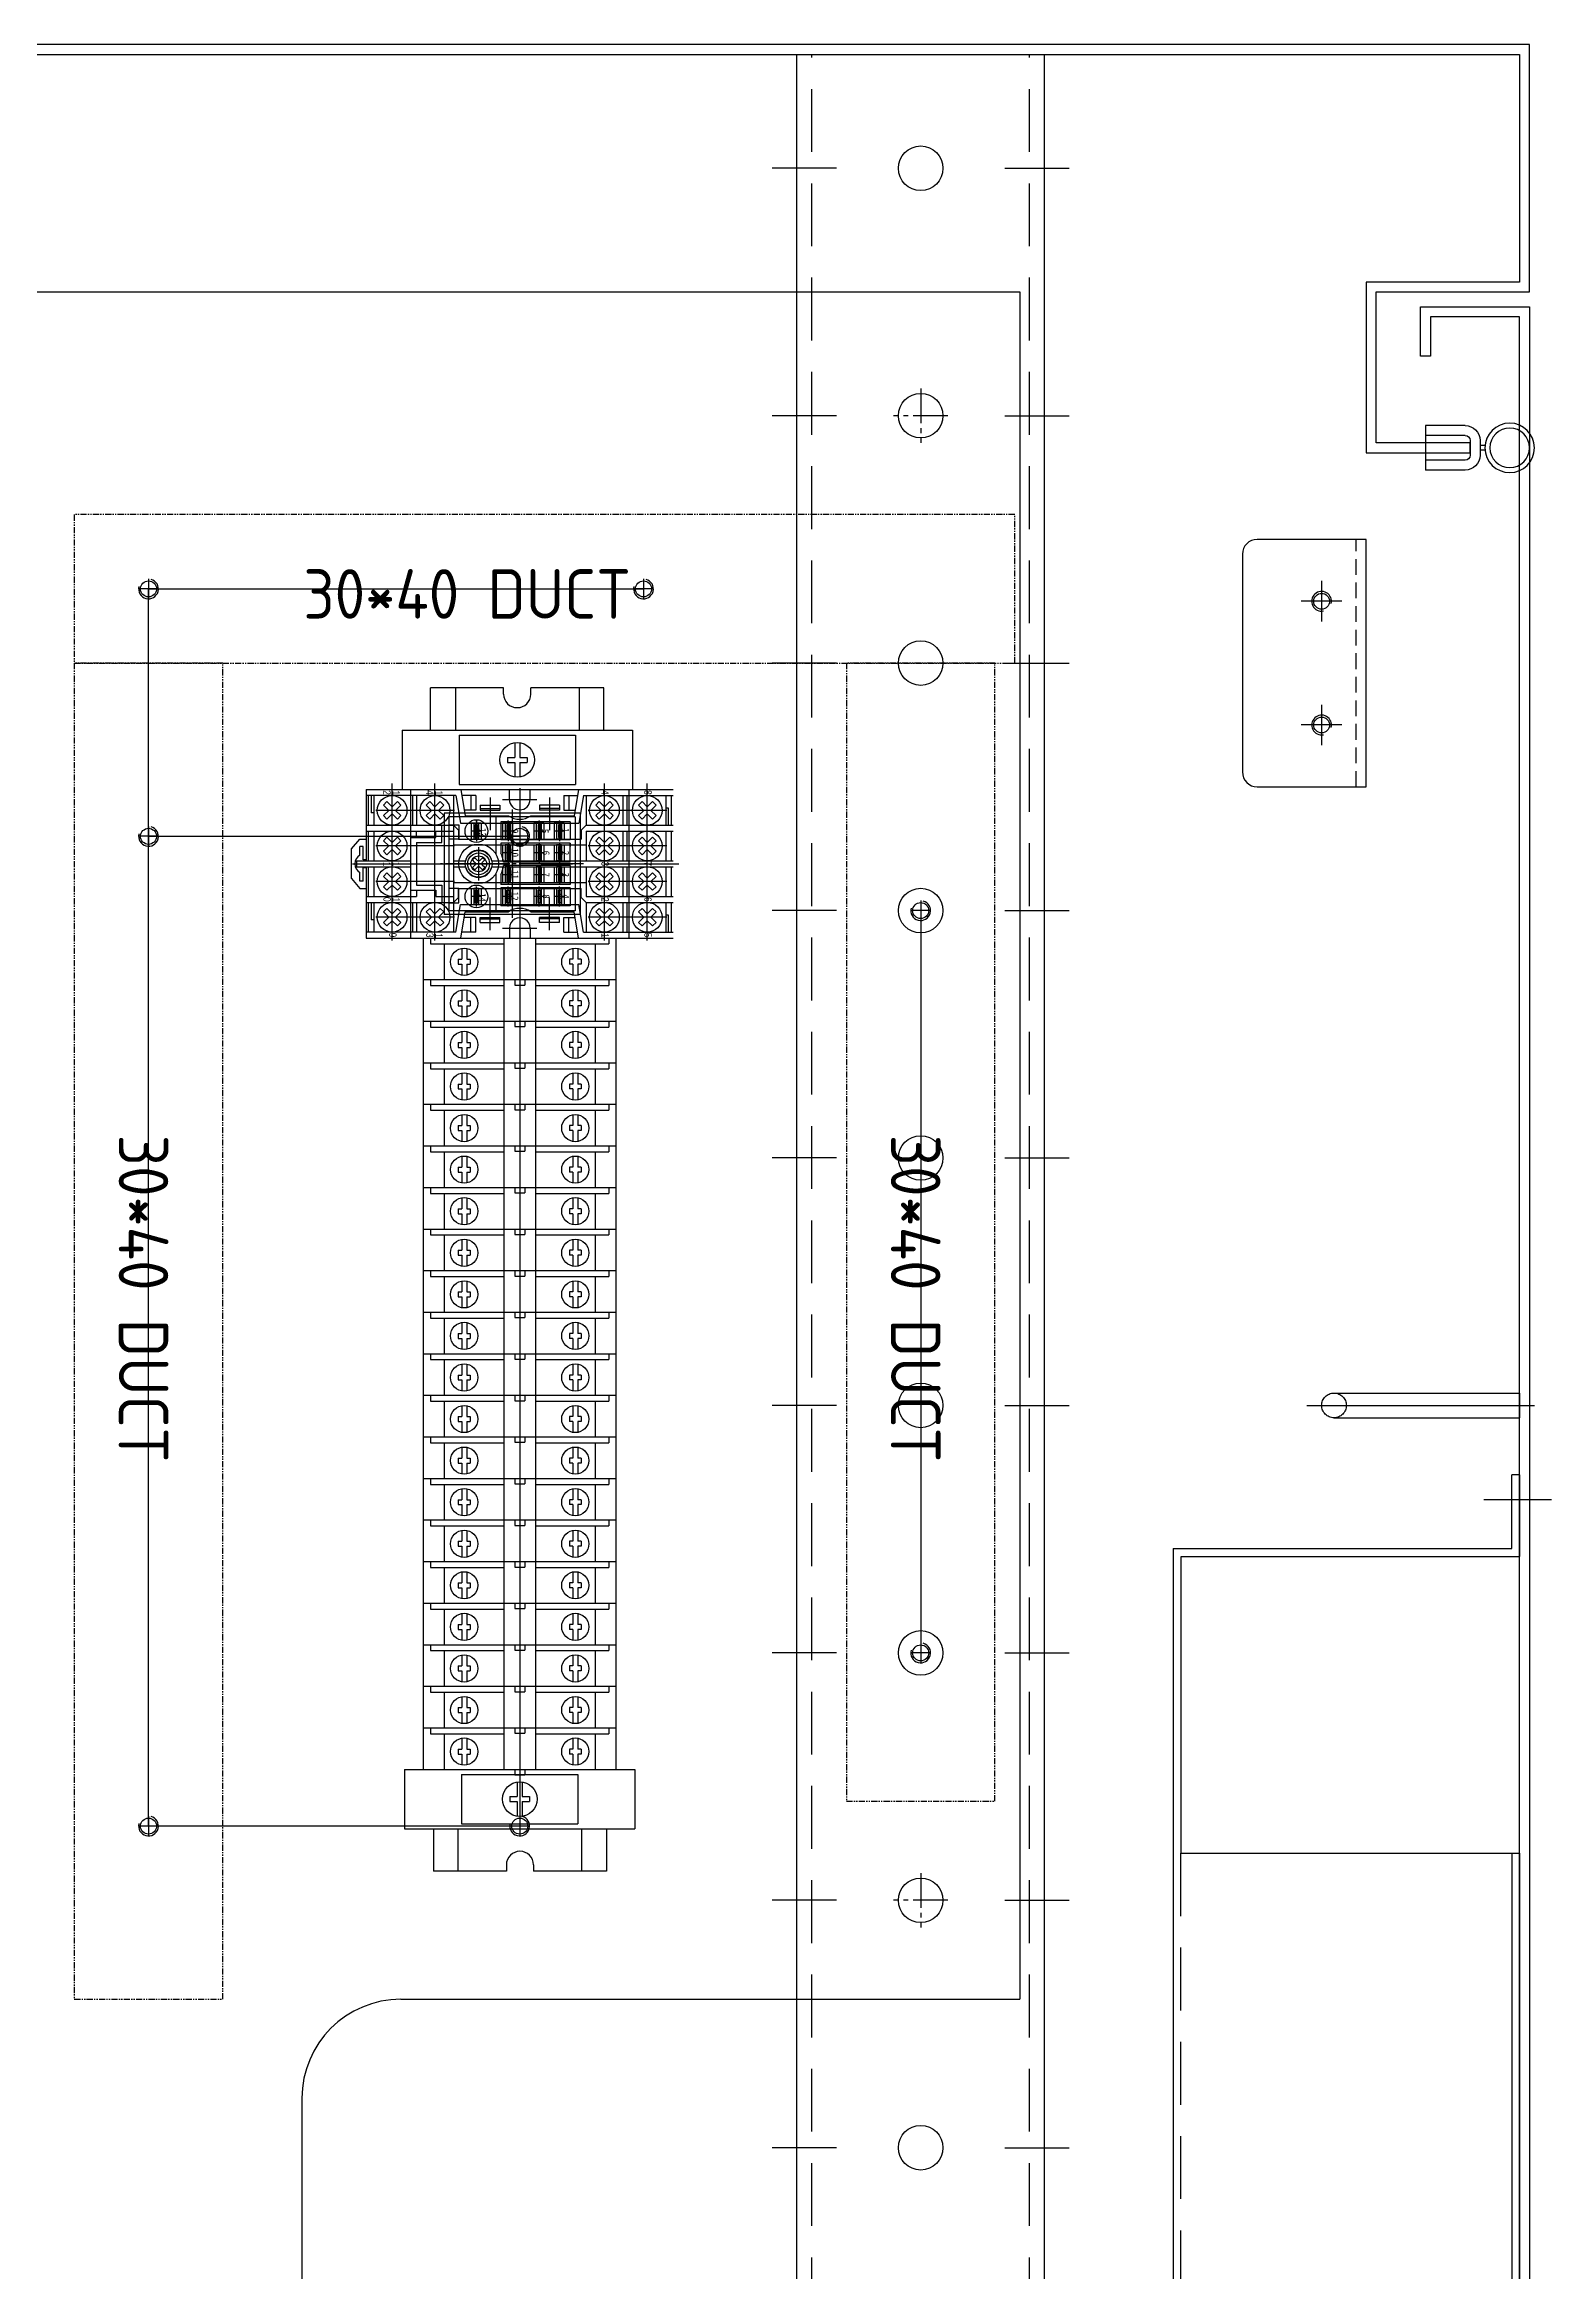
# Model space of a CAD drawing. Header units: millimetres. Extents: x 24815 to 37444, y -10619 to 6020.
# Drawn here: x 34997.9 to 35302.4, y 472 to 922 of the extents above; entities that cross this region are included whole.
import ezdxf

# ---------------------------------------------------------------- set-up
doc = ezdxf.new("R2010")
doc.units = ezdxf.units.MM
for name, pattern in [('CENT', [14.9, 13, -0.6, 0.7, -0.6]), ('CENTER', [50.8, 31.75, -6.35, 6.35, -6.35]), ('CENTER1', [10, 7, -1, 1, -1]), ('HIDDEN', [9.525, 6.35, -3.175]), ('HIDDEN2', [4.7625, 3.175, -1.5875]), ('HIDDENX2', [19.05, 12.7, -6.35]), ('PHANTOM', [2.5, 1.25, -0.25, 0.25, -0.25, 0.25, -0.25])]:
    doc.linetypes.add(name, pattern=pattern)
for name, color, linetype in [('$AUDIT_BAD_LAYER2', 7, 'Continuous'), ('3', 3, 'Continuous'), ('CEN', 1, 'CENTER'), ('CENT', 1, 'CENT'), ('CENTER', 1, 'CENTER'), ('DWG', 7, 'Continuous'), ('H', 2, 'HIDDEN'), ('HIDDEN', 2, 'HIDDEN'), ('THIN', 3, 'Continuous')]:
    doc.layers.add(name, color=color, linetype=linetype)
doc.layers.add('case', color=3, linetype='Continuous', lineweight=30)
doc.styles.get("Standard").update_dxf_attribs({"font": 'ISOCP.SHX', "bigfont": 'WHGTXT.SHX'})
doc.styles.add('STYLE2', font='', dxfattribs={"height": 1.8})
doc.styles.add('SWISSB', font='swiss.ttf', dxfattribs={"width": 0.8, "height": 2.5})
doc.styles.get('STYLE2').set_extended_font_data('BatangChe')

# ---------------------------------------------------------------- blocks, each defined once
blk = doc.blocks.new('87erfasdfasdfasdfasdfsdaf')
at = {"color": 140}
for p, q in [((-12215.28, 14062.53), (-12215.28, 14958.53)), ((-12165.28, 14958.53), (-12215.28, 14958.53)), ((-12165.28, 14062.53), (-12165.28, 14958.53))]:
    blk.add_line(p, q, dxfattribs=at)
at = {"color": 2, "linetype": 'HIDDENX2'}
for p, q in [((-12212.28, 14062.53), (-12212.28, 14958.53)), ((-12168.28, 14062.53), (-12168.28, 14958.53))]:
    blk.add_line(p, q, dxfattribs=at)
at = {"color": 1}
for p, q in [((-12207.28, 14935.53), (-12220.28, 14935.53)), ((-12173.28, 14935.53), (-12160.28, 14935.53)), ((-12207.28, 14885.53), (-12220.28, 14885.53)), ((-12207.28, 14885.53), (-12220.28, 14885.53)), ((-12173.28, 14885.53), (-12160.28, 14885.53)), ((-12173.28, 14885.53), (-12160.28, 14885.53)), ((-12207.28, 14835.53), (-12220.28, 14835.53)), ((-12173.28, 14835.53), (-12160.28, 14835.53)), ((-12207.28, 14785.53), (-12220.28, 14785.53)), ((-12173.28, 14785.53), (-12160.28, 14785.53)), ((-12207.28, 14735.53), (-12220.28, 14735.53)), ((-12207.28, 14735.53), (-12220.28, 14735.53)), ((-12173.28, 14735.53), (-12160.28, 14735.53)), ((-12173.28, 14735.53), (-12160.28, 14735.53)), ((-12207.28, 14685.53), (-12220.28, 14685.53)), ((-12173.28, 14685.53), (-12160.28, 14685.53)), ((-12207.28, 14635.53), (-12220.28, 14635.53)), ((-12173.28, 14635.53), (-12160.28, 14635.53)), ((-12207.28, 14585.53), (-12220.28, 14585.53)), ((-12207.28, 14585.53), (-12220.28, 14585.53)), ((-12173.28, 14585.53), (-12160.28, 14585.53)), ((-12173.28, 14585.53), (-12160.28, 14585.53)), ((-12207.28, 14535.53), (-12220.28, 14535.53)), ((-12173.28, 14535.53), (-12160.28, 14535.53))]:
    blk.add_line(p, q, dxfattribs=at)
blk = doc.blocks.new('ASDHREWHREJJJ')
for p, q in [((14491.89, -8468.07), (14488.89, -8468.07)), ((14489.89, -8467.05), (14489.89, -8468.07)), ((14490.89, -8467.05), (14490.89, -8468.07)), ((14485.89, -8471.07), (14485.89, -8479.07)), ((14487.89, -8471.07), (14487.89, -8479.07)), ((14491.89, -8470.07), (14488.89, -8470.07)), ((14492.89, -8471.07), (14492.89, -8479.07)), ((14494.89, -8471.07), (14494.89, -8479.07)), ((14494.89, -8479.07), (14485.89, -8479.07))]:
    blk.add_line(p, q)
for radius in [5, 4]:
    blk.add_circle((14490.39, -8462.07), radius)
for centre, radius, start, end in [((14488.89, -8471.07), 3, 90, 180), ((14491.89, -8471.07), 3, 0, 90), ((14488.89, -8471.07), 1, 90, 180), ((14491.89, -8471.07), 1, 0, 90)]:
    blk.add_arc(centre, radius, start, end)
blk = doc.blocks.new('qaeF')
at = {"color": 1}
for p, q in [((-15334.65, -13868.96), (-15356.65, -13868.96)), ((-15334.65, -13918.96), (-15334.65, -13868.96)), ((-15359.65, -13871.96), (-15359.65, -13915.96)), ((-15356.65, -13918.96), (-15334.65, -13918.96))]:
    blk.add_line(p, q, dxfattribs=at)
at = {"color": 2, "linetype": 'HIDDEN2'}
blk.add_line((-15336.65, -13918.96), (-15336.65, -13868.96), dxfattribs=at)
at = {"color": 3}
for centre in [(-15343.65, -13881.46), (-15343.65, -13906.46)]:
    blk.add_circle(centre, 1.6, dxfattribs=at)
at = {"color": 1}
for centre, start, end in [((-15356.65, -13871.96), 90, 180), ((-15356.65, -13915.96), 180, 270)]:
    blk.add_arc(centre, 3, start, end, dxfattribs=at)
for centre in [(-15343.65, -13881.46), (-15343.65, -13906.46)]:
    blk.add_arc(centre, 2, 346.2842, 280.6462)
at = {"layer": 'CENTER', "linetype": 'CENTER', "ltscale": 3}
for p, q in [((-15343.65, -13877.36), (-15343.65, -13885.56)), ((-15339.55, -13881.46), (-15347.75, -13881.46)), ((-15343.65, -13902.36), (-15343.65, -13910.56)), ((-15339.55, -13906.46), (-15347.75, -13906.46))]:
    blk.add_line(p, q, dxfattribs=at)
blk = doc.blocks.new('A$C517E5183')
at = {"color": 3}
for points in [[(-622, 850), (-622, 830), (-620, 830), (-620, 852), (-648, 852), (-648, 898), (-2, 898), (-2, 852), (-33, 852), (-33, 817.5), (-12, 817.5), (-12, 819.5), (-31, 819.5), (-31, 850), (0, 850), (0, 900), (-650, 900), (-650, 850)], [(-2, 55), (-2, 845), (-20, 845), (-20, 837), (-22, 837), (-22, 847), (0, 847), (0, 53), (-22, 53), (-22, 63), (-20, 63), (-20, 55)]]:
    blk.add_lwpolyline(points, close=True, dxfattribs=at)
at = {"color": 140}
for centre in [(-123, 875), (-123, 825), (-123, 775), (-123, 725), (-123, 675), (-123, 625), (-123, 575), (-123, 525), (-123, 475)]:
    blk.add_circle(centre, 4.5, dxfattribs=at)
at = {"layer": '3'}
blk.add_line((-2, 627.5), (-2, 622.5), dxfattribs=at)
at = {"layer": 'CENTER', "ltscale": 10}
blk.add_line((-45, 625), (1, 625), dxfattribs=at)
at = {"layer": 'H', "color": 2, "ltscale": 10}
for p, q in [((-39.5, 627.5), (-2, 627.5)), ((-39.5, 622.5), (-2, 622.5))]:
    blk.add_line(p, q, dxfattribs=at)
blk.add_circle((-39.5, 625), 2.5, dxfattribs=at)
at = {"xscale": -1}
blk.add_blockref('87erfasdfasdfasdfasdfsdaf', (-12313.28, -14060.53), dxfattribs=at)
at = {"color": 4, "xscale": -1, "rotation": 270}
blk.add_blockref('ASDHREWHREJJJ', (8458.07, -13671.89), dxfattribs=at)
blk.add_blockref('qaeF', (15301.65, 14668.96))
blk = doc.blocks.new('A$C66CA7B45')
at = {"color": 4}
for p, q in [((-1.6, -9.9), (-1.6, 5)), ((0, 5), (-1.6, 5)), ((0, 5), (0, -11.5)), ((-70, -9.9), (-70, -440.1)), ((-70, -9.9), (-1.6, -9.9)), ((-68.4, -11.5), (-45, -11.5)), ((-68.4, -71.5), (-68.4, -11.5)), ((-45, -11.5), (0, -11.5)), ((-68.4, -71.5), (0, -71.5)), ((-1.6, -71.5), (-1.6, -378.5)), ((0, -71.5), (0, -378.5))]:
    blk.add_line(p, q, dxfattribs=at)
at = {"layer": 'CENTER', "color": 1, "linetype": 'CENTER'}
blk.add_line((-7.23, 0), (6.43, 0), dxfattribs=at)
at = {"layer": 'HIDDEN', "color": 2, "linetype": 'HIDDENX2'}
blk.add_line((-68.5, -71.5), (-68.5, -438.5), dxfattribs=at)
blk = doc.blocks.new('A$C77A8269D')
at = {"color": 2}
for p, q in [((4.99, -12.2), (4.99, 15.3)), ((25.49, 15.3), (4.99, 15.3)), ((25.49, -12.2), (25.49, 15.3)), ((25.49, -12.2), (4.99, -12.2))]:
    blk.add_line(p, q, dxfattribs=at)
at = {"color": 1}
for p, q in [((5.74, -11.2), (5.74, 14.3)), ((24.74, 14.3), (5.74, 14.3)), ((7.34, 14.3), (7.34, 12.3)), ((10.24, 12.3), (10.24, 14.3)), ((20.24, 12.3), (20.24, 14.3)), ((23.14, 14.3), (23.14, 12.3)), ((24.74, -11.2), (24.74, 14.3)), ((7.34, 12.3), (10.24, 12.3)), ((7.34, 8.5), (7.34, 9)), ((7.34, 9), (9.94, 9)), ((8.64, 7.8), (8.64, 9.7)), ((9.94, 9), (9.94, 8.5)), ((14.03, 9.06), (14.48, 9.52)), ((14.51, 8.58), (14.03, 9.06)), ((14.96, 9.04), (14.48, 9.52)), ((15.53, 9.04), (16.01, 9.52)), ((15.98, 8.58), (16.46, 9.06)), ((16.46, 9.06), (16.01, 9.52)), ((23.14, 12.3), (20.24, 12.3)), ((23.14, 9), (20.54, 9)), ((20.54, 9), (20.54, 8.5)), ((21.84, 7.8), (21.84, 9.7)), ((23.14, 8.5), (23.14, 9)), ((13.31, 4.8), (5.74, 4.8)), ((6.64, 8.75), (10.64, 8.75)), ((9.94, 8.5), (7.34, 8.5)), ((14.03, 7.54), (14.51, 8.02)), ((14.48, 7.08), (14.03, 7.54)), ((14.48, 7.08), (14.96, 7.56)), ((16.01, 7.08), (15.53, 7.56)), ((16.46, 7.54), (15.98, 8.02)), ((16.01, 7.08), (16.46, 7.54)), ((24.74, 4.8), (17.18, 4.8)), ((23.84, 8.75), (19.84, 8.75)), ((20.54, 8.5), (23.14, 8.5)), ((6.64, 2.35), (10.64, 2.35)), ((6.74, -10.2), (6.74, 3.8)), ((10.39, 3.8), (6.74, 3.8)), ((7.34, 2.6), (9.94, 2.6)), ((7.34, 2.1), (7.34, 2.6)), ((9.94, 2.1), (7.34, 2.1)), ((8.24, 2.1), (8.24, 2.6)), ((8.64, 1.4), (8.64, 3.3)), ((9.04, 2.1), (9.04, 2.6)), ((9.94, 2.6), (9.94, 2.1)), ((10.39, -10.2), (10.39, 3.8)), ((15.04, 2.35), (11.04, 2.35)), ((11.09, -10.2), (11.09, 3.8)), ((13.06, 3.8), (11.09, 3.8)), ((14.34, 2.6), (11.74, 2.6)), ((11.74, 2.6), (11.74, 2.1)), ((11.74, 2.1), (14.34, 2.1)), ((12.64, 2.1), (12.64, 2.6)), ((13.04, 1.4), (13.04, 3.3)), ((13.44, 2.1), (13.44, 2.6)), ((14.34, 2.1), (14.34, 2.6)), ((14.89, -10.2), (14.89, 3.31)), ((19.44, 2.35), (15.44, 2.35)), ((15.59, -10.2), (15.59, 3.31)), ((16.14, 2.6), (16.14, 2.1)), ((18.74, 2.6), (16.14, 2.6)), ((16.14, 2.1), (18.74, 2.1)), ((17.04, 2.1), (17.04, 2.6)), ((19.39, 3.8), (17.42, 3.8)), ((17.44, 1.4), (17.44, 3.3)), ((17.84, 2.1), (17.84, 2.6)), ((18.74, 2.1), (18.74, 2.6)), ((19.39, -10.2), (19.39, 3.8)), ((23.84, 2.35), (19.84, 2.35)), ((23.74, 3.8), (20.09, 3.8)), ((20.09, -10.2), (20.09, 3.8)), ((23.14, 2.6), (20.54, 2.6)), ((20.54, 2.6), (20.54, 2.1)), ((20.54, 2.1), (23.14, 2.1)), ((21.44, 2.1), (21.44, 2.6)), ((21.84, 1.4), (21.84, 3.3)), ((22.24, 2.1), (22.24, 2.6)), ((23.14, 2.1), (23.14, 2.6)), ((23.74, -10.2), (23.74, 3.8)), ((6.64, -3.95), (10.64, -3.95)), ((7.34, -4.2), (7.34, -3.7)), ((7.34, -3.7), (9.94, -3.7)), ((9.94, -4.2), (7.34, -4.2)), ((8.24, -4.2), (8.24, -3.7)), ((8.64, -4.9), (8.64, -3)), ((9.04, -4.2), (9.04, -3.7)), ((9.94, -3.7), (9.94, -4.2)), ((15.04, -3.95), (11.04, -3.95)), ((14.34, -3.7), (11.74, -3.7)), ((11.74, -3.7), (11.74, -4.2)), ((11.74, -4.2), (14.34, -4.2)), ((12.64, -4.2), (12.64, -3.7)), ((13.04, -4.9), (13.04, -3)), ((13.44, -4.2), (13.44, -3.7)), ((14.34, -4.2), (14.34, -3.7)), ((19.44, -3.95), (15.44, -3.95)), ((16.14, -3.7), (16.14, -4.2)), ((18.74, -3.7), (16.14, -3.7)), ((16.14, -4.2), (18.74, -4.2)), ((17.04, -4.2), (17.04, -3.7)), ((17.44, -4.9), (17.44, -3)), ((17.84, -4.2), (17.84, -3.7)), ((18.74, -4.2), (18.74, -3.7)), ((23.84, -3.95), (19.84, -3.95)), ((23.14, -3.7), (20.54, -3.7)), ((20.54, -3.7), (20.54, -4.2)), ((20.54, -4.2), (23.14, -4.2)), ((21.44, -4.2), (21.44, -3.7)), ((21.84, -4.9), (21.84, -3)), ((22.24, -4.2), (22.24, -3.7)), ((23.14, -4.2), (23.14, -3.7)), ((6.64, -8.05), (10.64, -8.05)), ((7.34, -7.8), (9.94, -7.8)), ((7.34, -8.3), (7.34, -7.8)), ((9.94, -8.3), (7.34, -8.3)), ((8.24, -8.3), (8.24, -7.8)), ((8.64, -9), (8.64, -7.1)), ((9.04, -8.3), (9.04, -7.8)), ((9.94, -7.8), (9.94, -8.3)), ((15.04, -8.05), (11.04, -8.05)), ((14.34, -7.8), (11.74, -7.8)), ((11.74, -7.8), (11.74, -8.3)), ((11.74, -8.3), (14.34, -8.3)), ((12.64, -8.3), (12.64, -7.8)), ((13.04, -9), (13.04, -7.1)), ((13.44, -8.3), (13.44, -7.8)), ((14.34, -8.3), (14.34, -7.8)), ((19.44, -8.05), (15.44, -8.05)), ((16.14, -7.8), (16.14, -8.3)), ((18.74, -7.8), (16.14, -7.8)), ((16.14, -8.3), (18.74, -8.3)), ((17.04, -8.3), (17.04, -7.8)), ((17.44, -9), (17.44, -7.1)), ((17.84, -8.3), (17.84, -7.8)), ((18.74, -8.3), (18.74, -7.8)), ((23.84, -8.05), (19.84, -8.05)), ((23.14, -7.8), (20.54, -7.8)), ((20.54, -7.8), (20.54, -8.3)), ((20.54, -8.3), (23.14, -8.3)), ((21.44, -8.3), (21.44, -7.8)), ((21.84, -9), (21.84, -7.1)), ((22.24, -8.3), (22.24, -7.8)), ((23.14, -8.3), (23.14, -7.8)), ((24.74, -11.2), (5.74, -11.2)), ((10.39, -10.2), (6.74, -10.2)), ((14.89, -10.2), (11.09, -10.2)), ((15.59, -10.2), (19.39, -10.2)), ((19.39, -10.2), (18.74, -10.2)), ((23.74, -10.2), (20.09, -10.2))]:
    blk.add_line(p, q, dxfattribs=at)
for centre, radius in [((8.64, 8.75), 2.3), ((15.24, 8.3), 4), ((15.24, 8.3), 2.7), ((15.24, 8.3), 2.2), ((21.84, 8.75), 2.3)]:
    blk.add_circle(centre, radius, dxfattribs=at)
for centre, radius, start, end in [((15.24, 9.32), 0.4, 225, 315), ((14.23, 8.3), 0.4, 315, 45), ((15.24, 7.28), 0.4, 45, 135), ((16.26, 8.3), 0.4, 135, 225), ((15.24, 8.3), 5, 244.1581, 265.986), ((15.24, 8.3), 5, 274.014, 295.8419)]:
    blk.add_arc(centre, radius, start, end, dxfattribs=at)
for p in [(23.84, 8.75), (23.84, 8.75), (23.84, 2.35), (23.84, 2.35), (23.84, -3.95), (23.84, -3.95), (23.84, -8.05)]:
    blk.add_point(p, dxfattribs=at)
at = {"layer": 'CEN'}
for p, q in [((15.24, 33.79), (15.24, -32.12)), ((-0.24, 25.78), (31.48, 25.78)), ((-0.24, 17.12), (31.48, 17.12)), ((1.83, 6), (8.44, 6)), ((18.6, 8.3), (11.89, 8.3)), ((28.66, 6), (22.05, 6)), ((30.49, 0), (0, 0)), ((2.24, 3.47), (2.24, -3.47)), ((28.24, 3.47), (28.24, -3.47)), ((1.83, -6), (8.44, -6)), ((28.66, -6), (22.05, -6)), ((-0.24, -17.12), (31.48, -17.12)), ((-0.24, -25.77), (31.48, -25.77))]:
    blk.add_line(p, q, dxfattribs=at)
at = {"layer": 'CEN', "ltscale": 0.5}
for p, q in [((4.44, 13.2), (4.44, 31.05)), ((11.64, 13.2), (11.64, 31.05)), ((18.84, 13.2), (18.84, 31.05)), ((26.04, 13.2), (26.04, 31.05)), ((4.44, -29.7), (4.44, -11.85)), ((11.64, -29.7), (11.64, -11.85)), ((18.84, -29.7), (18.84, -11.85)), ((26.04, -29.7), (26.04, -11.85))]:
    blk.add_line(p, q, dxfattribs=at)
at = {"layer": 'CENT'}
for p, q in [((15.24, -12.9), (15.24, 16)), ((26.19, 1.55), (4.29, 1.55))]:
    blk.add_line(p, q, dxfattribs=at)
at = {"layer": 'Defpoints', "color": 0, "linetype": 'ByBlock'}
blk.add_point((24.69, 15.3), dxfattribs=at)
at = {"layer": 'DWG', "color": 7}
for p, q in [((12.24, 34), (10.24, 32.3)), ((10.24, 32.3), (10.24, 31)), ((11.74, 31.6), (11.74, 32.3)), ((11.74, 32.3), (13.51, 32.3)), ((11.74, 31.6), (14.44, 31.6)), ((12.24, 34), (18.24, 34)), ((14.44, 31), (14.44, 31.6)), ((14.64, 33), (14.64, 22.05)), ((15.84, 33), (14.64, 33)), ((15.84, 33), (15.84, 22.05)), ((16.04, 31.6), (18.74, 31.6)), ((16.04, 31), (16.04, 31.6)), ((16.98, 32.3), (18.74, 32.3)), ((18.24, 34), (20.24, 32.3)), ((18.74, 31.6), (18.74, 32.3)), ((20.24, 32.3), (20.24, 31)), ((0.24, 31), (0.24, 2.1)), ((14.64, 31), (0.24, 31)), ((1.44, 12.91), (1.44, 31)), ((7.44, 30.6), (1.44, 30.6)), ((7.44, 29.5), (1.44, 29.5)), ((3.38, 27.54), (2.68, 26.84)), ((3.38, 27.54), (4.44, 26.48)), ((7.44, 30), (3.94, 30)), ((3.94, 29.5), (3.94, 30)), ((5.5, 27.54), (4.44, 26.48)), ((5.5, 27.54), (6.21, 26.84)), ((7.44, 31), (7.44, 13.4)), ((8.64, 31), (8.64, 20.85)), ((14.64, 30.6), (8.64, 30.6)), ((14.64, 29.5), (8.64, 29.5)), ((10.58, 27.54), (9.88, 26.84)), ((10.58, 27.54), (11.64, 26.48)), ((12.7, 27.54), (11.64, 26.48)), ((12.7, 27.54), (13.41, 26.84)), ((30.24, 31), (15.84, 31)), ((21.84, 30.6), (15.84, 30.6)), ((21.84, 29.5), (15.84, 29.5)), ((17.78, 27.54), (17.08, 26.84)), ((17.78, 27.54), (18.84, 26.48)), ((19.9, 27.54), (18.84, 26.48)), ((19.9, 27.54), (20.61, 26.84)), ((21.84, 31), (21.84, 13.4)), ((23.04, 31), (23.04, 13.4)), ((29.04, 30.6), (23.04, 30.6)), ((29.04, 29.5), (23.04, 29.5)), ((24.98, 27.54), (24.28, 26.84)), ((24.98, 27.54), (26.04, 26.48)), ((25.54, 29.5), (25.54, 30)), ((29.04, 30), (25.54, 30)), ((27.1, 27.54), (26.04, 26.48)), ((27.1, 27.54), (27.81, 26.84)), ((29.04, 12.91), (29.04, 31)), ((30.24, 31), (30.24, 2.1)), ((2.68, 26.84), (3.74, 25.78)), ((3.74, 25.78), (2.68, 24.71)), ((2.68, 24.71), (3.38, 24.01)), ((4.44, 25.07), (3.38, 24.01)), ((4.44, 25.07), (5.5, 24.01)), ((6.21, 26.84), (5.15, 25.78)), ((5.15, 25.78), (6.21, 24.71)), ((6.21, 24.71), (5.5, 24.01)), ((9.88, 26.84), (10.94, 25.78)), ((10.94, 25.78), (9.88, 24.71)), ((9.88, 24.71), (10.58, 24.01)), ((11.64, 25.07), (10.58, 24.01)), ((11.64, 25.07), (12.7, 24.01)), ((13.41, 26.84), (12.35, 25.78)), ((12.35, 25.78), (13.41, 24.71)), ((13.41, 24.71), (12.7, 24.01)), ((17.08, 26.84), (18.14, 25.78)), ((18.14, 25.78), (17.08, 24.71)), ((17.08, 24.71), (17.78, 24.01)), ((18.84, 25.07), (17.78, 24.01)), ((18.84, 25.07), (19.9, 24.01)), ((20.61, 26.84), (19.55, 25.78)), ((19.55, 25.78), (20.61, 24.71)), ((20.61, 24.71), (19.9, 24.01)), ((24.28, 26.84), (25.34, 25.78)), ((25.34, 25.78), (24.28, 24.71)), ((24.28, 24.71), (24.98, 24.01)), ((26.04, 25.07), (24.98, 24.01)), ((26.04, 25.07), (27.1, 24.01)), ((27.81, 26.84), (26.75, 25.78)), ((26.75, 25.78), (27.81, 24.71)), ((27.81, 24.71), (27.1, 24.01)), ((30.24, 22.05), (0.24, 22.05)), ((7.44, 21.65), (1.44, 21.65)), ((7.44, 20.85), (1.44, 20.85)), ((3.38, 18.89), (2.68, 18.19)), ((2.68, 18.19), (3.74, 17.12)), ((3.38, 18.89), (4.44, 17.83)), ((5.5, 18.89), (4.44, 17.83)), ((6.21, 18.19), (5.15, 17.12)), ((5.5, 18.89), (6.21, 18.19)), ((9.94, 20.85), (8.64, 20.85)), ((9.94, 22.05), (9.94, 16.95)), ((19.54, 20.85), (10.94, 20.85)), ((10.94, 20.85), (10.94, 15.75)), ((19.54, 20.85), (19.54, 15.75)), ((20.54, 22.05), (20.54, 16.95)), ((20.54, 20.85), (21.84, 20.85)), ((29.04, 21.65), (23.04, 21.65)), ((29.04, 20.85), (23.04, 20.85)), ((24.98, 18.89), (24.28, 18.19)), ((24.28, 18.19), (25.34, 17.12)), ((24.98, 18.89), (26.04, 17.83)), ((27.1, 18.89), (26.04, 17.83)), ((27.81, 18.19), (26.75, 17.12)), ((27.1, 18.89), (27.81, 18.19)), ((3.74, 17.12), (2.68, 16.06)), ((2.68, 16.06), (3.38, 15.36)), ((4.44, 16.42), (3.38, 15.36)), ((4.44, 16.42), (5.5, 15.36)), ((5.15, 17.12), (6.21, 16.06)), ((6.21, 16.06), (5.5, 15.36)), ((10.94, 15.75), (7.44, 15.75)), ((8.64, 16.95), (8.64, 13.4)), ((9.94, 16.95), (8.64, 16.95)), ((19.54, 15.75), (23.04, 15.75)), ((20.54, 16.95), (21.84, 16.95)), ((25.34, 17.12), (24.28, 16.06)), ((24.28, 16.06), (24.98, 15.36)), ((26.04, 16.42), (24.98, 15.36)), ((26.04, 16.42), (27.1, 15.36)), ((26.75, 17.12), (27.81, 16.06)), ((27.81, 16.06), (27.1, 15.36)), ((0.24, 11.9), (5.54, 11)), ((29.04, 13.4), (1.44, 13.4)), ((1.44, 12.91), (7.04, 11.96)), ((1.44, 8.9), (1.44, 11.7)), ((1.44, 9.9), (4.39, 9.9)), ((4.39, 8.9), (4.39, 11.2)), ((5.54, 11), (5.54, 2.26)), ((7.04, 11.96), (7.04, -11.96)), ((10.24, 9.8), (7.04, 9.8)), ((7.04, 9.8), (7.04, 7.8)), ((10.24, 9.3), (7.04, 9.3)), ((7.04, 8.3), (7.04, 9.3)), ((7.44, 13.4), (8.44, 12.4)), ((8.44, 12.4), (10.24, 12.4)), ((10.24, 12.4), (10.24, -12.4)), ((10.24, 9.8), (10.24, 7.8)), ((10.24, 8.3), (10.24, 9.3)), ((11.44, 13.4), (11.44, -13.4)), ((14.64, 13.4), (14.64, 10.98)), ((15.84, 13.4), (15.84, 10.98)), ((19.04, 13.4), (19.04, -13.4)), ((20.24, 12.4), (20.24, -12.4)), ((22.04, 12.4), (20.24, 12.4)), ((20.24, 9.8), (20.24, 7.8)), ((23.44, 9.8), (20.24, 9.8)), ((20.24, 8.3), (20.24, 9.3)), ((23.44, 9.3), (20.24, 9.3)), ((23.04, 13.4), (22.04, 12.4)), ((29.04, 12.91), (23.44, 11.96)), ((23.44, 11.96), (23.44, -11.96)), ((23.44, 7.8), (23.44, 9.8)), ((23.44, 8.3), (23.44, 9.3)), ((30.24, 11.9), (24.94, 11)), ((24.94, 11), (24.94, 2.26)), ((26.09, 8.9), (26.09, 11.2)), ((29.04, 9.9), (26.09, 9.9)), ((29.04, 8.9), (29.04, 11.7)), ((1.44, 8.9), (4.39, 8.9)), ((3.39, 8), (3.39, 4)), ((3.39, 8), (4.39, 8)), ((4.09, 8), (4.09, 4)), ((4.39, 8), (4.39, 4)), ((10.24, 8.3), (7.04, 8.3)), ((10.24, 7.8), (7.04, 7.8)), ((14.64, 5.62), (14.64, -31)), ((15.84, 5.62), (15.84, -31)), ((23.44, 8.3), (20.24, 8.3)), ((23.44, 7.8), (20.24, 7.8)), ((29.04, 8.9), (26.09, 8.9)), ((26.09, 8), (26.09, 4)), ((27.09, 8), (26.09, 8)), ((26.39, 8), (26.39, 4)), ((27.09, 8), (27.09, 4)), ((2.24, 2.1), (0.24, 2.1)), ((3.39, 4), (4.39, 4)), ((10.24, 3.45), (7.04, 3.45)), ((7.04, 3.45), (7.04, 1.45)), ((10.24, 2.95), (7.04, 2.95)), ((7.04, 1.95), (7.04, 2.95)), ((10.24, 1.95), (7.04, 1.95)), ((10.24, 1.45), (7.04, 1.45)), ((10.24, 3.45), (10.24, 1.45)), ((10.24, 1.95), (10.24, 2.95)), ((14.64, 3.45), (11.44, 3.45)), ((11.44, 3.45), (11.44, 1.45)), ((14.64, 2.95), (11.44, 2.95)), ((11.44, 1.95), (11.44, 2.95)), ((14.64, 1.95), (11.44, 1.95)), ((14.64, 1.45), (11.44, 1.45)), ((14.64, 3.45), (14.64, 1.45)), ((14.64, 1.95), (14.64, 2.95)), ((19.04, 3.45), (15.84, 3.45)), ((15.84, 3.45), (15.84, 1.45)), ((19.04, 2.95), (15.84, 2.95)), ((15.84, 1.95), (15.84, 2.95)), ((19.04, 1.95), (15.84, 1.95)), ((19.04, 1.45), (15.84, 1.45)), ((19.04, 3.45), (19.04, 1.45)), ((19.04, 1.95), (19.04, 2.95)), ((20.24, 3.45), (20.24, 1.45)), ((23.44, 3.45), (20.24, 3.45)), ((20.24, 1.95), (20.24, 2.95)), ((23.44, 2.95), (20.24, 2.95)), ((23.44, 1.95), (20.24, 1.95)), ((23.44, 1.45), (20.24, 1.45)), ((23.44, 1.45), (23.44, 3.45)), ((23.44, 1.95), (23.44, 2.95)), ((27.09, 4), (26.09, 4)), ((28.24, 2.1), (30.24, 2.1)), ((0.24, -2.1), (0.24, -31)), ((2.24, -2.1), (0.24, -2.1)), ((3.39, -8), (3.39, -4)), ((3.39, -4), (4.39, -4)), ((4.09, -8), (4.09, -4)), ((4.39, -8), (4.39, -4)), ((5.54, -2.26), (5.54, -11)), ((7.04, -2.85), (7.04, -4.85)), ((10.24, -2.85), (7.04, -2.85)), ((10.24, -3.35), (7.04, -3.35)), ((7.04, -4.35), (7.04, -3.35)), ((10.24, -4.35), (7.04, -4.35)), ((10.24, -2.85), (10.24, -4.85)), ((10.24, -4.35), (10.24, -3.35)), ((14.64, -2.85), (11.44, -2.85)), ((11.44, -2.85), (11.44, -4.85)), ((11.44, -4.35), (11.44, -3.35)), ((14.64, -3.35), (11.44, -3.35)), ((14.64, -4.35), (11.44, -4.35)), ((14.64, -2.85), (14.64, -4.85)), ((14.64, -4.35), (14.64, -3.35)), ((19.04, -2.85), (15.84, -2.85)), ((15.84, -2.85), (15.84, -4.85)), ((19.04, -3.35), (15.84, -3.35)), ((15.84, -4.35), (15.84, -3.35)), ((19.04, -4.35), (15.84, -4.35)), ((19.04, -2.85), (19.04, -4.85)), ((19.04, -4.35), (19.04, -3.35)), ((20.24, -2.85), (20.24, -4.85)), ((23.44, -2.85), (20.24, -2.85)), ((20.24, -4.35), (20.24, -3.35)), ((23.44, -3.35), (20.24, -3.35)), ((23.44, -4.35), (20.24, -4.35)), ((23.44, -4.85), (23.44, -2.85)), ((23.44, -4.35), (23.44, -3.35)), ((24.94, -2.26), (24.94, -11)), ((26.09, -8), (26.09, -4)), ((27.09, -4), (26.09, -4)), ((26.39, -8), (26.39, -4)), ((27.09, -8), (27.09, -4)), ((28.24, -2.1), (30.24, -2.1)), ((30.24, -2.1), (30.24, -31)), ((1.44, -8.9), (4.39, -8.9)), ((1.44, -8.9), (1.44, -11.7)), ((3.39, -8), (4.39, -8)), ((4.39, -8.9), (4.39, -11.2)), ((10.24, -4.85), (7.04, -4.85)), ((10.24, -6.95), (7.04, -6.95)), ((7.04, -6.95), (7.04, -8.95)), ((10.24, -7.45), (7.04, -7.45)), ((7.04, -8.45), (7.04, -7.45)), ((10.24, -8.45), (7.04, -8.45)), ((10.24, -8.95), (7.04, -8.95)), ((10.24, -6.95), (10.24, -8.95)), ((10.24, -8.45), (10.24, -7.45)), ((14.64, -4.85), (11.44, -4.85)), ((14.64, -6.95), (11.44, -6.95)), ((11.44, -6.95), (11.44, -8.95)), ((14.64, -7.45), (11.44, -7.45)), ((11.44, -8.45), (11.44, -7.45)), ((14.64, -8.45), (11.44, -8.45)), ((14.64, -8.95), (11.44, -8.95)), ((14.64, -6.95), (14.64, -8.95)), ((14.64, -8.45), (14.64, -7.45)), ((19.04, -4.85), (15.84, -4.85)), ((19.04, -6.95), (15.84, -6.95)), ((15.84, -6.95), (15.84, -8.95)), ((19.04, -7.45), (15.84, -7.45)), ((15.84, -8.45), (15.84, -7.45)), ((19.04, -8.45), (15.84, -8.45)), ((19.04, -8.95), (15.84, -8.95)), ((19.04, -8.45), (19.04, -7.45)), ((23.44, -4.85), (20.24, -4.85)), ((23.44, -6.95), (20.24, -6.95)), ((20.24, -8.45), (20.24, -7.45)), ((23.44, -7.45), (20.24, -7.45)), ((23.44, -8.45), (20.24, -8.45)), ((23.44, -8.95), (20.24, -8.95)), ((23.44, -8.95), (23.44, -6.95)), ((23.44, -8.45), (23.44, -7.45)), ((27.09, -8), (26.09, -8)), ((26.09, -8.9), (26.09, -11.2)), ((29.04, -8.9), (26.09, -8.9)), ((29.04, -8.9), (29.04, -11.7)), ((0.24, -11.9), (5.54, -11)), ((1.44, -9.9), (4.39, -9.9)), ((1.44, -12.91), (7.04, -11.96)), ((1.44, -12.91), (1.44, -31)), ((7.44, -13.4), (1.44, -13.4)), ((7.44, -13.4), (8.44, -12.4)), ((7.44, -13.4), (7.44, -31)), ((8.44, -12.4), (10.24, -12.4)), ((8.64, -13.4), (8.64, -31)), ((14.64, -13.4), (8.64, -13.4)), ((21.84, -13.4), (15.84, -13.4)), ((22.04, -12.4), (20.24, -12.4)), ((21.84, -13.4), (21.84, -31)), ((23.04, -13.4), (22.04, -12.4)), ((29.04, -13.4), (23.04, -13.4)), ((23.04, -13.4), (23.04, -31)), ((29.04, -12.91), (23.44, -11.96)), ((30.24, -11.9), (24.94, -11)), ((29.04, -9.9), (26.09, -9.9)), ((29.04, -12.91), (29.04, -31)), ((3.38, -15.36), (2.68, -16.06)), ((2.68, -16.06), (3.74, -17.12)), ((3.74, -17.12), (2.68, -18.19)), ((3.38, -15.36), (4.44, -16.42)), ((4.44, -17.83), (3.38, -18.89)), ((5.5, -15.36), (4.44, -16.42)), ((4.44, -17.83), (5.5, -18.89)), ((6.21, -16.06), (5.15, -17.12)), ((5.15, -17.12), (6.21, -18.19)), ((5.5, -15.36), (6.21, -16.06)), ((10.58, -15.36), (9.88, -16.06)), ((9.88, -16.06), (10.94, -17.12)), ((10.94, -17.12), (9.88, -18.19)), ((10.58, -15.36), (11.64, -16.42)), ((11.64, -17.83), (10.58, -18.89)), ((12.7, -15.36), (11.64, -16.42)), ((11.64, -17.83), (12.7, -18.89)), ((13.41, -16.06), (12.35, -17.12)), ((12.35, -17.12), (13.41, -18.19)), ((12.7, -15.36), (13.41, -16.06)), ((17.78, -15.36), (17.08, -16.06)), ((17.08, -16.06), (18.14, -17.12)), ((18.14, -17.12), (17.08, -18.19)), ((17.78, -15.36), (18.84, -16.42)), ((18.84, -17.83), (17.78, -18.89)), ((19.9, -15.36), (18.84, -16.42)), ((18.84, -17.83), (19.9, -18.89)), ((20.61, -16.06), (19.55, -17.12)), ((19.55, -17.12), (20.61, -18.19)), ((19.9, -15.36), (20.61, -16.06)), ((24.98, -15.36), (24.28, -16.06)), ((24.28, -16.06), (25.34, -17.12)), ((25.34, -17.12), (24.28, -18.19)), ((24.98, -15.36), (26.04, -16.42)), ((26.04, -17.83), (24.98, -18.89)), ((27.1, -15.36), (26.04, -16.42)), ((26.04, -17.83), (27.1, -18.89)), ((27.81, -16.06), (26.75, -17.12)), ((26.75, -17.12), (27.81, -18.19)), ((27.1, -15.36), (27.81, -16.06)), ((30.24, -22.05), (0.24, -22.05)), ((7.44, -20.85), (1.44, -20.85)), ((7.44, -21.65), (1.44, -21.65)), ((2.68, -18.19), (3.38, -18.89)), ((6.21, -18.19), (5.5, -18.89)), ((14.64, -20.85), (8.64, -20.85)), ((14.64, -21.65), (8.64, -21.65)), ((9.88, -18.19), (10.58, -18.89)), ((13.41, -18.19), (12.7, -18.89)), ((21.84, -20.85), (15.84, -20.85)), ((21.84, -21.65), (15.84, -21.65)), ((17.08, -18.19), (17.78, -18.89)), ((20.61, -18.19), (19.9, -18.89)), ((29.04, -20.85), (23.04, -20.85)), ((29.04, -21.65), (23.04, -21.65)), ((24.28, -18.19), (24.98, -18.89)), ((27.81, -18.19), (27.1, -18.89)), ((3.38, -24.01), (2.68, -24.71)), ((2.68, -24.71), (3.74, -25.77)), ((3.74, -25.77), (2.68, -26.84)), ((2.68, -26.84), (3.38, -27.54)), ((3.38, -24.01), (4.44, -25.07)), ((4.44, -26.48), (3.38, -27.54)), ((5.5, -24.01), (4.44, -25.07)), ((4.44, -26.48), (5.5, -27.54)), ((6.21, -24.71), (5.15, -25.77)), ((5.15, -25.77), (6.21, -26.84)), ((5.5, -24.01), (6.21, -24.71)), ((6.21, -26.84), (5.5, -27.54)), ((10.58, -24.01), (9.88, -24.71)), ((9.88, -24.71), (10.94, -25.77)), ((10.94, -25.77), (9.88, -26.84)), ((9.88, -26.84), (10.58, -27.54)), ((10.58, -24.01), (11.64, -25.07)), ((11.64, -26.48), (10.58, -27.54)), ((12.7, -24.01), (11.64, -25.07)), ((11.64, -26.48), (12.7, -27.54)), ((13.41, -24.71), (12.35, -25.77)), ((12.35, -25.77), (13.41, -26.84)), ((12.7, -24.01), (13.41, -24.71)), ((13.41, -26.84), (12.7, -27.54)), ((17.78, -24.01), (17.08, -24.71)), ((17.08, -24.71), (18.14, -25.77)), ((18.14, -25.77), (17.08, -26.84)), ((17.08, -26.84), (17.78, -27.54)), ((17.78, -24.01), (18.84, -25.07)), ((18.84, -26.48), (17.78, -27.54)), ((19.9, -24.01), (18.84, -25.07)), ((18.84, -26.48), (19.9, -27.54)), ((20.61, -24.71), (19.55, -25.77)), ((19.55, -25.77), (20.61, -26.84)), ((19.9, -24.01), (20.61, -24.71)), ((20.61, -26.84), (19.9, -27.54)), ((24.98, -24.01), (24.28, -24.71)), ((24.28, -24.71), (25.34, -25.77)), ((25.34, -25.77), (24.28, -26.84)), ((24.28, -26.84), (24.98, -27.54)), ((24.98, -24.01), (26.04, -25.07)), ((26.04, -26.48), (24.98, -27.54)), ((27.1, -24.01), (26.04, -25.07)), ((26.04, -26.48), (27.1, -27.54)), ((27.81, -24.71), (26.75, -25.77)), ((26.75, -25.77), (27.81, -26.84)), ((27.1, -24.01), (27.81, -24.71)), ((27.81, -26.84), (27.1, -27.54)), ((7.44, -29.5), (1.44, -29.5)), ((4.94, -30), (1.44, -30)), ((7.44, -30.6), (1.44, -30.6)), ((4.94, -29.5), (4.94, -30)), ((14.64, -29.5), (8.64, -29.5)), ((14.64, -30.6), (8.64, -30.6)), ((21.84, -29.5), (15.84, -29.5)), ((21.84, -30.6), (15.84, -30.6)), ((29.04, -29.5), (23.04, -29.5)), ((26.54, -30), (23.04, -30)), ((29.04, -30.6), (23.04, -30.6)), ((26.54, -29.5), (26.54, -30))]:
    blk.add_line(p, q, dxfattribs=at)
for centre, radius in [((4.44, 25.78), 3), ((11.64, 25.78), 3), ((18.84, 25.78), 3), ((26.04, 25.78), 3), ((4.44, 17.12), 3), ((26.04, 17.12), 3), ((15.24, 8.3), 1.6), ((4.44, -17.12), 3), ((11.64, -17.12), 3), ((18.84, -17.12), 3), ((26.04, -17.12), 3), ((4.44, -25.77), 3), ((11.64, -25.77), 3), ((18.84, -25.77), 3), ((26.04, -25.77), 3)]:
    blk.add_circle(centre, radius, dxfattribs=at)
for centre, radius, start, end in [((15.24, 31.3), 2, 30, 150), ((15.24, 8.3), 2.75, 102.6023, 257.3977), ((15.24, 8.3), 2.75, 282.6023, 77.3977), ((2.24, 0), 2.1, 270, 90), ((2.24, 0), 4, 325.5885, 34.4115), ((28.24, 0), 4, 145.5885, 214.4115), ((28.24, 0), 2.1, 90, 270)]:
    blk.add_arc(centre, radius, start, end, dxfattribs=at)
at = {"color": 0, "style": 'STYLE2'}
for s, height, p in [('14', 1.411, (9.33, 8.24)), ('13', 1.411, (22.49, 8.22)), ('12', 1.411, (9.62, 1.67)), ('11', 1.411, (14.01, 1.67)), ('10', 1.411, (18.42, 1.67)), ('9', 1.41, (22.29, 1.67)), ('5', 1.41, (22.3, -4.45)), ('4', 1.41, (9.09, -8.55)), ('8', 1.41, (9.09, -4.63)), ('3', 1.41, (13.46, -8.56)), ('7', 1.41, (13.49, -4.63)), ('2', 1.41, (17.87, -8.55)), ('6', 1.41, (17.89, -4.63)), ('1', 1.41, (22.48, -8.55))]:
    blk.add_text(s, height=height, rotation=180, dxfattribs=at).set_placement(p)
at = {"layer": 'DWG', "color": 7, "style": 'SWISSB', "width": 0.8}
for s, p in [('0', (8.52, 27.55)), ('1', (15.63, 27.57)), ('2', (30.11, 27.57)), ('9', (1.32, 26.39)), ('1', (8.43, 25.73)), ('1', (15.63, 25.73)), ('1', (30.03, 25.73)), ('3', (1.27, 18.9)), ('4', (30.12, 18.92)), ('1', (1.19, 17.08)), ('1', (30.03, 17.08)), ('1', (1.23, -16.49)), ('2', (8.51, -16.49)), ('3', (15.7, -16.51)), ('4', (30.12, -16.49)), ('5', (1.31, -25.16)), ('6', (8.52, -25.16)), ('7', (15.73, -25.14)), ('8', (30.12, -25.16))]:
    blk.add_text(s, height=1.5, rotation=180, dxfattribs=at).set_placement(p)
blk = doc.blocks.new('gdsgssdfgdfgdgfdgdsggddg')
at = {"layer": '$AUDIT_BAD_LAYER2', "color": 0, "linetype": 'Continuous'}
for p, q in [((448.52, 202.84), (448.52, 249.34)), ((448.52, 249.34), (460.52, 249.34)), ((460.52, 202.84), (460.52, 249.34)), ((460.52, 245.59), (460.52, 248.59)), ((449.52, 214.34), (449.52, 237.84)), ((449.52, 237.84), (459.52, 237.84)), ((459.52, 214.34), (459.52, 237.84)), ((451.05, 226.59), (454.02, 226.59)), ((451.05, 225.59), (454.02, 225.59)), ((454.02, 228.09), (455.02, 228.09)), ((454.02, 226.59), (454.02, 228.09)), ((454.02, 224.09), (454.02, 225.59)), ((455.02, 226.59), (455.02, 228.09)), ((455.02, 226.59), (457.98, 226.59)), ((455.02, 225.59), (457.98, 225.59)), ((455.02, 224.09), (455.02, 225.59)), ((454.02, 224.09), (455.02, 224.09)), ((449.52, 214.34), (459.52, 214.34)), ((448.52, 202.84), (460.52, 202.84))]:
    blk.add_line(p, q, dxfattribs=at)
blk.add_circle((454.52, 226.09), 3.5, dxfattribs=at)
at = {"color": 0, "linetype": 'Continuous'}
for p, q in [((448.52, 243.59), (439.97, 243.59)), ((439.97, 243.59), (439.97, 228.84)), ((439.97, 238.59), (448.52, 238.59)), ((441.22, 228.84), (439.97, 228.84)), ((439.97, 223.34), (439.97, 208.59)), ((441.22, 223.34), (439.97, 223.34)), ((439.97, 213.59), (448.52, 213.59)), ((448.52, 208.59), (439.97, 208.59))]:
    blk.add_line(p, q, dxfattribs=at)
blk.add_arc((441.22, 226.09), 2.75, 270, 90, dxfattribs=at)
blk = doc.blocks.new('dgdfgdfhgfh')
at = {"layer": '$AUDIT_BAD_LAYER2', "color": 0, "linetype": 'Continuous'}
for p, q in [((745.99, 199.31, 0), (745.99, 245.81, 0)), ((745.99, 245.81, 0), (757.99, 245.81, 0)), ((757.99, 199.31, 0), (757.99, 245.81, 0)), ((757.99, 242.06, 0), (757.99, 245.06, 0)), ((745.99, 225.81, 0), (745.99, 240.61, 0)), ((745.99, 225.81, 0), (745.99, 240.61, 0)), ((757.99, 203.06, 0), (757.99, 242.06, 0)), ((746.99, 210.81, 0), (746.99, 234.31, 0)), ((746.99, 234.31, 0), (756.99, 234.31, 0)), ((756.99, 210.81, 0), (756.99, 234.31, 0)), ((748.52, 223.06, 0), (751.49, 223.06, 0)), ((748.52, 222.06, 0), (751.49, 222.06, 0)), ((751.49, 224.56, 0), (752.49, 224.56, 0)), ((751.49, 223.06, 0), (751.49, 224.56, 0)), ((751.49, 220.56, 0), (751.49, 222.06, 0)), ((751.49, 220.56, 0), (752.49, 220.56, 0)), ((752.49, 223.06, 0), (752.49, 224.56, 0)), ((752.49, 223.06, 0), (755.45, 223.06, 0)), ((752.49, 222.06, 0), (755.45, 222.06, 0)), ((752.49, 220.56, 0), (752.49, 222.06, 0)), ((745.99, 204.61, 0), (745.99, 219.41, 0)), ((745.99, 204.61, 0), (745.99, 219.41, 0)), ((746.99, 210.81, 0), (756.99, 210.81, 0)), ((745.99, 199.31, 0), (757.99, 199.31, 0))]:
    blk.add_line(p, q, dxfattribs=at)
blk.add_circle((751.99, 222.56, 0), 3.5, dxfattribs=at)
at = {"color": 0, "linetype": 'Continuous'}
for p, q in [((757.99, 240.11, 0), (766.54, 240.11, 0)), ((766.54, 240.11, 0), (766.54, 225.36, 0)), ((766.54, 235.11, 0), (757.99, 235.11, 0)), ((765.29, 225.36, 0), (766.54, 225.36, 0)), ((765.29, 219.86, 0), (766.54, 219.86, 0)), ((766.54, 219.86, 0), (766.54, 205.11, 0)), ((766.54, 210.11, 0), (757.99, 210.11, 0)), ((757.99, 205.11, 0), (766.54, 205.11, 0))]:
    blk.add_line(p, q, dxfattribs=at)
blk.add_arc((765.29, 222.61, 0), 2.75, 90, 270, dxfattribs=at)
blk = doc.blocks.new('fgffgdfgdfdfgdf')
at = {"layer": '$AUDIT_BAD_LAYER2', "color": 0, "linetype": 'Continuous'}
for p, q in [((724.79, 202.13, 0), (724.79, 241.13, 0)), ((733.19, 241.13, 0), (724.79, 241.13, 0)), ((724.79, 239.63, 0), (725.99, 239.63, 0)), ((725.99, 224.83, 0), (725.99, 239.63, 0)), ((733.19, 202.13, 0), (733.19, 241.13, 0)), ((733.19, 241.13, 0), (733.19, 241.13, 0)), ((733.19, 202.13, 0), (733.19, 241.13, 0)), ((733.19, 202.13, 0), (733.19, 241.13, 0)), ((733.19, 202.13, 0), (733.19, 241.13, 0)), ((725.99, 236.88, 0), (733.19, 236.88, 0)), ((729.09, 234.06, 0), (730.09, 234.06, 0)), ((729.09, 234.06, 0), (729.09, 233.36, 0)), ((730.09, 234.06, 0), (730.09, 233.36, 0)), ((726.88, 233.36, 0), (729.09, 233.36, 0)), ((726.88, 232.36, 0), (729.09, 232.36, 0)), ((729.09, 232.36, 0), (729.09, 231.66, 0)), ((729.09, 231.66, 0), (730.09, 231.66, 0)), ((730.09, 233.36, 0), (732.29, 233.36, 0)), ((730.09, 232.36, 0), (732.29, 232.36, 0)), ((730.09, 232.36, 0), (730.09, 231.66, 0)), ((724.79, 224.83, 0), (733.19, 224.83, 0)), ((733.19, 224.83, 0), (733.19, 224.83, 0)), ((733.19, 222.63, 0), (734.29, 222.63, 0)), ((733.19, 222.63, 0), (734.29, 222.63, 0)), ((733.19, 220.63, 0), (734.29, 220.63, 0)), ((733.19, 220.63, 0), (734.29, 220.63, 0)), ((734.29, 220.63, 0), (734.29, 222.63, 0)), ((724.79, 218.43, 0), (733.19, 218.43, 0)), ((725.99, 203.63, 0), (725.99, 218.43, 0)), ((733.19, 218.43, 0), (733.19, 218.43, 0)), ((729.09, 210.91, 0), (729.09, 211.61, 0)), ((729.09, 211.61, 0), (730.09, 211.61, 0)), ((730.09, 210.91, 0), (730.09, 211.61, 0)), ((726.88, 210.91, 0), (729.09, 210.91, 0)), ((726.88, 209.91, 0), (729.09, 209.91, 0)), ((729.09, 209.21, 0), (729.09, 209.91, 0)), ((729.09, 209.21, 0), (730.09, 209.21, 0)), ((730.09, 210.91, 0), (732.29, 210.91, 0)), ((730.09, 209.91, 0), (732.29, 209.91, 0)), ((730.09, 209.21, 0), (730.09, 209.91, 0)), ((724.79, 203.63, 0), (725.99, 203.63, 0)), ((725.99, 206.38, 0), (733.19, 206.38, 0)), ((724.79, 202.13, 0), (733.19, 202.13, 0)), ((733.19, 202.13, 0), (733.19, 202.13, 0))]:
    blk.add_line(p, q, dxfattribs=at)
for centre in [(729.59, 232.86, 0), (729.59, 210.41, 0)]:
    blk.add_circle(centre, 2.75, dxfattribs=at)
blk = doc.blocks.new('A$C01FA4C4B')
for name, p, rotation in [('gdsgssdfgdfgdgfdgdsggddg', (-226.59, 469.97), 270), ('A$C77A8269D', (0, -20.79), 89.99999999999999), ('fgffgdfgdfdfgdf', (-221.63, 704.24, 0), 270), ('fgffgdfgdfdfgdf', (-221.63, 695.84, 0), 270), ('fgffgdfgdfdfgdf', (-221.63, 687.44, 0), 270), ('fgffgdfgdfdfgdf', (-221.63, 679.04, 0), 270), ('fgffgdfgdfdfgdf', (-221.63, 670.64, 0), 270), ('fgffgdfgdfdfgdf', (-221.63, 662.24, 0), 270), ('fgffgdfgdfdfgdf', (-221.63, 653.84, 0), 270), ('fgffgdfgdfdfgdf', (-221.63, 645.44, 0), 270), ('fgffgdfgdfdfgdf', (-221.63, 637.04, 0), 270), ('fgffgdfgdfdfgdf', (-221.63, 628.64, 0), 270), ('fgffgdfgdfdfgdf', (-221.63, 620.24, 0), 270), ('fgffgdfgdfdfgdf', (-221.63, 611.84, 0), 270), ('fgffgdfgdfdfgdf', (-221.63, 603.44, 0), 270), ('fgffgdfgdfdfgdf', (-221.63, 595.04, 0), 270), ('fgffgdfgdfdfgdf', (-221.63, 586.64, 0), 270), ('fgffgdfgdfdfgdf', (-221.63, 578.24, 0), 270), ('fgffgdfgdfdfgdf', (-221.63, 569.84, 0), 270), ('fgffgdfgdfdfgdf', (-221.63, 561.44, 0), 270), ('fgffgdfgdfdfgdf', (-221.63, 553.04, 0), 270), ('fgffgdfgdfdfgdf', (-221.63, 544.64, 0), 270), ('dgdfgdfhgfh', (-222.56, 557.44, 0), 270)]:
    blk.add_blockref(name, p, dxfattribs=dict(rotation=rotation))
blk = doc.blocks.new('A$C08060605')
at = {"color": 6, "linetype": 'PHANTOM'}
blk.add_lwpolyline([(190, -15), (190, 15), (0, 15), (0, -15)], close=True, dxfattribs=at)
at = {"color": 6, "insert": (79.39, -1.02), "char_height": 10, "attachment_point": 5}
blk.add_mtext('\\A1;30*40 DUCT', dxfattribs=at)
blk = doc.blocks.new('A$C768852AE')
at = {"color": 6, "linetype": 'PHANTOM'}
blk.add_lwpolyline([(0, -230), (30, -230), (30, 0), (0, 0)], close=True, dxfattribs=at)
at = {"color": 6, "insert": (13.98, -128.41), "char_height": 10, "attachment_point": 5, "rotation": 270}
blk.add_mtext('\\A1;30*40 DUCT', dxfattribs=at)
blk = doc.blocks.new('A$C4C521A20')
at = {"color": 1, "linetype": 'CENTER1'}
for p, q in [((125, 525.5), (125, 514.5)), ((130.5, 520), (119.5, 520)), ((125, 225.5), (125, 214.5)), ((125, 225.5), (125, 214.5)), ((130.5, 220), (119.5, 220)), ((130.5, 220), (119.5, 220))]:
    blk.add_line(p, q, dxfattribs=at)
for centre in [(-31, 485), (69, 485), (-31, 435), (44, 435), (125, 420), (125, 270), (-31, 235), (44, 235)]:
    blk.add_circle(centre, 1.62)
at = {"layer": 'case', "color": 3, "lineweight": -3}
for p, q in [((-167, 545), (145, 545)), ((145, 545), (145, 200)), ((20, 200), (145, 200)), ((0, 180), (0, 0))]:
    blk.add_line(p, q, dxfattribs=at)
for centre in [(125, 520), (125, 220)]:
    blk.add_circle(centre, 4.5, dxfattribs=at)
at = {"layer": 'case', "color": 3}
blk.add_circle((125, 220), 4.5, dxfattribs=at)
at = {"layer": 'case', "color": 3, "lineweight": -3}
blk.add_arc((20, 180), 20, 90, 180, dxfattribs=at)
at = {"layer": 'CENTER'}
for p, q in [((-31, 487), (-31, 483)), ((69, 487), (69, 483)), ((-29, 485), (-33, 485)), ((71, 485), (67, 485)), ((-31, 437), (-31, 433)), ((44, 437), (44, 433)), ((-29, 435), (-33, 435)), ((46, 435), (42, 435)), ((127, 420), (123, 420)), ((125, 422), (125, 418)), ((127, 270), (123, 270)), ((125, 272), (125, 268)), ((-29, 235), (-33, 235)), ((-31, 237), (-31, 233)), ((46, 235), (42, 235)), ((44, 237), (44, 233))]:
    blk.add_line(p, q, dxfattribs=at)
at = {"layer": 'CENTER', "ltscale": 10}
for p, q in [((-31, 435), (-31, 485)), ((-31, 485), (69, 485)), ((125, 420), (125, 270))]:
    blk.add_line(p, q, dxfattribs=at)
blk.add_lwpolyline([(-31, 435), (44, 435), (44, 235), (-31, 235)], close=True, dxfattribs=at)
at = {"layer": 'THIN'}
for centre in [(-31, 485), (69, 485), (-31, 435), (44, 435), (125, 420), (125, 270), (-31, 235), (44, 235)]:
    blk.add_arc(centre, 2, 165, 75, dxfattribs=at)
blk = doc.blocks.new('A$C5DC13BC3')
at = {"color": 6, "linetype": 'PHANTOM'}
blk.add_lwpolyline([(-171, -320), (-141, -320), (-141, -50), (-171, -50)], close=True, dxfattribs=at)
for centre in [(-156, -35), (-56, -35), (-156, -85), (-81, -85), (-156, -285), (-81, -285)]:
    blk.add_circle(centre, 1.62)
at = {"layer": 'CENTER'}
for p, q in [((-154, -35), (-158, -35)), ((-156, -33), (-156, -37)), ((-54, -35), (-58, -35)), ((-56, -33), (-56, -37)), ((-154, -85), (-158, -85)), ((-156, -83), (-156, -87)), ((-79, -85), (-83, -85)), ((-81, -83), (-81, -87)), ((-156, -283), (-156, -287)), ((-81, -283), (-81, -287)), ((-154, -285), (-158, -285)), ((-79, -285), (-83, -285))]:
    blk.add_line(p, q, dxfattribs=at)
at = {"layer": 'CENTER', "ltscale": 10}
for p, q in [((-156, -85), (-156, -35)), ((-156, -35), (-56, -35))]:
    blk.add_line(p, q, dxfattribs=at)
blk.add_lwpolyline([(-156, -85), (-81, -85), (-81, -285), (-156, -285)], close=True, dxfattribs=at)
at = {"layer": 'THIN'}
for centre in [(-156, -35), (-56, -35), (-156, -85), (-81, -85), (-156, -285), (-81, -285)]:
    blk.add_arc(centre, 2, 165, 75, dxfattribs=at)
for name, p in [('A$C4C521A20', (-125, -520)), ('A$C08060605', (-171, -35)), ('A$C768852AE', (-15, -50)), ('A$C01FA4C4B', (-81, -85))]:
    blk.add_blockref(name, p)
at = {"color": 6, "insert": (-157.02, -178.41), "char_height": 10, "attachment_point": 5, "rotation": 270}
blk.add_mtext('\\A1;30*40 DUCT', dxfattribs=at)

msp = doc.modelspace()

# ---------------------------------------------------------------- block references
for name, p in [('A$C517E5183', (35297.91675, 22.01411)), ('A$C5DC13BC3', (35174.91675, 847.01411)), ('A$C66CA7B45', (35295.91675, 628.01411))]:
    msp.add_blockref(name, p)

doc.saveas('drawing.dxf')
